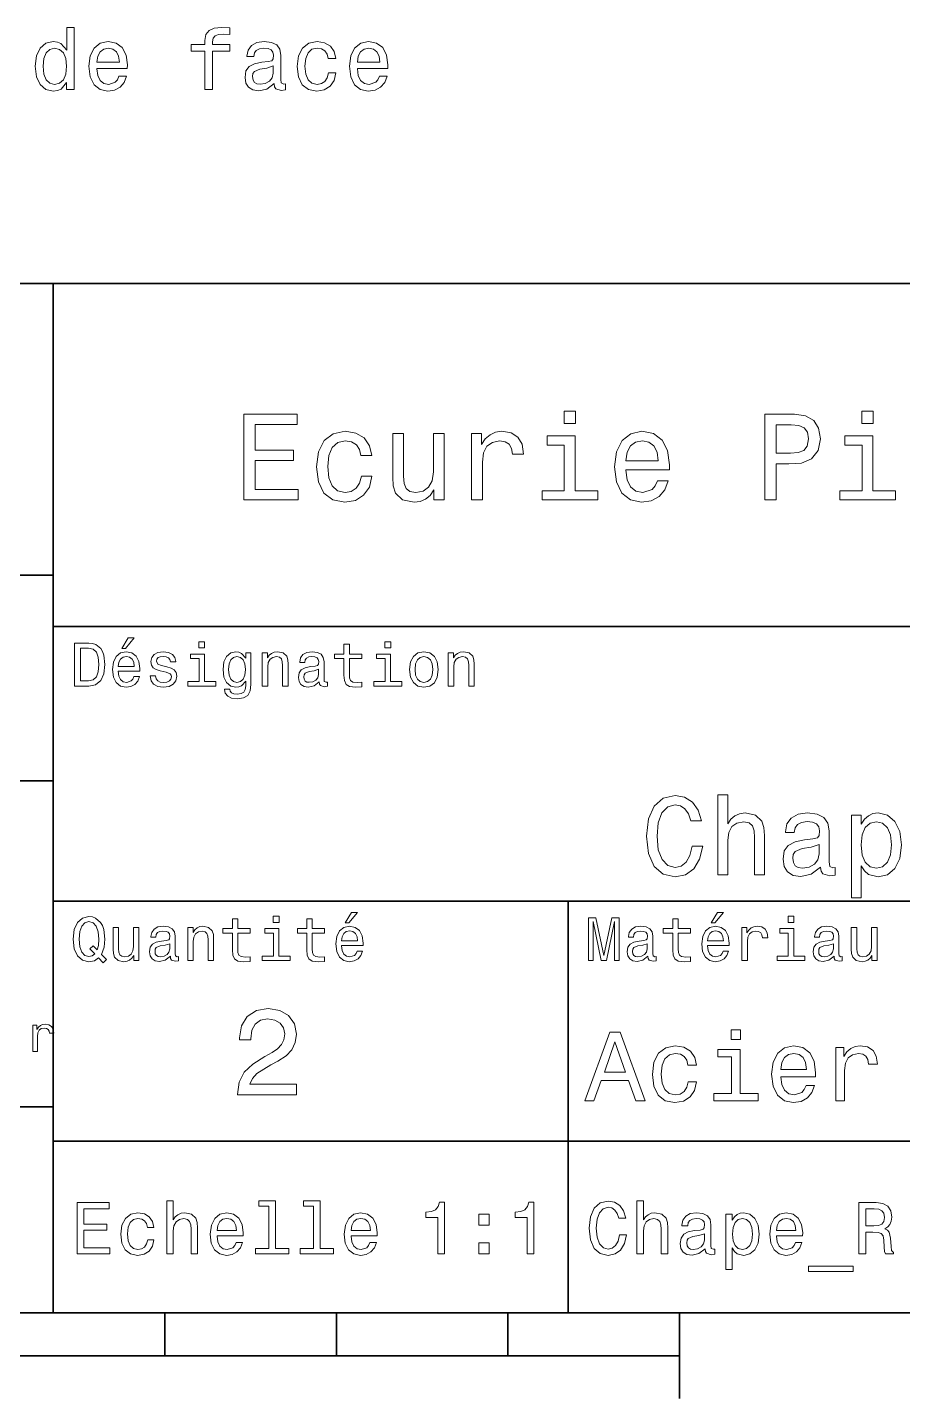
# Model space of a CAD drawing. Extents: x 0 to 297, y 0 to 210.
# Drawn here: x 160.5 to 211.5, y 5 to 84.9 of the extents above; entities that cross this region are included whole.
import ezdxf

# ---------------------------------------------------------------- set-up
doc = ezdxf.new("R2010")
doc.units = 0

msp = doc.modelspace()

# ---------------------------------------------------------------- linework, layer by layer
at = {"color": 7, "lineweight": 35}
for p, q in [((97, 70), (287, 70)), ((162, 10), (162, 70)), ((97, 53), (162, 53)), ((162, 50), (287, 50)), ((97, 41), (162, 41)), ((162, 34), (287, 34)), ((97, 22), (162, 22)), ((162, 20), (287, 20)), ((10, 10), (287, 10)), ((97, 10), (287, 10)), ((98.5, 7.5), (198.5, 7.5))]:
    msp.add_line(p, q, dxfattribs=at)
at = {"color": 7, "lineweight": 35, "ltscale": 0.35}
msp.add_line((192, 20), (192, 34), dxfattribs=at)
at = {"color": 7, "lineweight": 35, "ltscale": 0.25}
msp.add_line((192, 10), (192, 20), dxfattribs=at)
at = {"color": 7, "lineweight": 35, "ltscale": 0.0625}
for p, q in [((168.5, 10), (168.5, 7.5)), ((178.5, 10), (178.5, 7.5)), ((188.5, 10), (188.5, 7.5))]:
    msp.add_line(p, q, dxfattribs=at)
at = {"color": 7, "lineweight": 35, "ltscale": 0.125}
msp.add_line((198.5, 10), (198.5, 5), dxfattribs=at)
at = {"color": 7, "lineweight": 13}
for points in [[(162.781921, 81.722328), (162.781921, 81.303741), (163.225723, 81.303741), (163.225723, 84.924782), (162.786957, 84.924782), (162.786957, 83.598412), (162.449066, 83.981697), (162.242294, 84.072472), (162.005264, 84.107773), (161.576584, 84.006912), (161.243729, 83.724487), (161.026871, 83.270599), (160.951233, 82.66037), (161.026871, 82.05014), (161.243729, 81.591202), (161.576584, 81.303741), (162.005264, 81.207924), (162.242294, 81.243225), (162.454102, 81.334)], [(170.841003, 83.542938), (170.841003, 81.303741), (171.284805, 81.303741), (171.284805, 83.542938), (172.293442, 83.542938), (172.293442, 83.921173), (171.284805, 83.921173), (171.284805, 84.087601), (171.320099, 84.28933), (171.436096, 84.425499), (171.632782, 84.506187), (171.915207, 84.536453), (172.293442, 84.516281), (172.293442, 84.899567), (171.814331, 84.924782), (171.380615, 84.879387), (171.078033, 84.743225), (170.896469, 84.506187), (170.841003, 84.168297), (170.841003, 83.921173), (170.029037, 83.921173), (170.029037, 83.542938)], [(164.542007, 82.529243), (166.317215, 82.529243), (166.322266, 82.736015), (166.241577, 83.315987), (166.019669, 83.74971), (165.666641, 84.011955), (165.197632, 84.107773), (164.738693, 84.006912), (164.385666, 83.724487), (164.158722, 83.265556), (164.078033, 82.66037), (164.153671, 82.040054), (164.380615, 81.586159), (164.728607, 81.303741), (165.182495, 81.207924), (165.575867, 81.273483), (165.898636, 81.444954), (166.135666, 81.717285), (166.271835, 82.080399), (165.833069, 82.080399), (165.742294, 81.87867), (165.611176, 81.727371), (165.237976, 81.606339), (164.9505, 81.661812), (164.733643, 81.838326), (164.592438, 82.125786), (164.542007, 82.514114)], [(174.870529, 81.656769), (174.870529, 81.64164), (174.895752, 81.470169), (174.971405, 81.349129), (175.289124, 81.253311), (175.53624, 81.293655), (175.53624, 81.636597), (175.430328, 81.621468), (175.289124, 81.687027), (175.263901, 81.888756), (175.263901, 83.290771), (175.203384, 83.648842), (175.026871, 83.901001), (174.719238, 84.052299), (174.285522, 84.107773), (173.861893, 84.047256), (173.54921, 83.875786), (173.352524, 83.608498), (173.286957, 83.25547), (173.286957, 83.225212), (173.685379, 83.225212), (173.720673, 83.437027), (173.831635, 83.588326), (174.013184, 83.6791), (174.270386, 83.714401), (174.517517, 83.689186), (174.694016, 83.613541), (174.799927, 83.482414), (174.835236, 83.300858), (174.815063, 83.089043), (174.734375, 82.983139), (174.532639, 82.932701), (174.154388, 82.892357), (173.720673, 82.801582), (173.41304, 82.640198), (173.231491, 82.388039), (173.17601, 82.014839), (173.22644, 81.681984), (173.382782, 81.434868), (173.634949, 81.278526), (173.982925, 81.223053), (174.45195, 81.328957)], [(178.022552, 83.114258), (178.461304, 83.114258), (178.370529, 83.517715), (178.153671, 83.835442), (177.815781, 84.032127), (177.377014, 84.107773), (176.892868, 84.006912), (176.524719, 83.724487), (176.292725, 83.265556), (176.212036, 82.650284), (176.287689, 82.040054), (176.514618, 81.586159), (176.872696, 81.303741), (177.361893, 81.207924), (177.795609, 81.283569), (178.133499, 81.495384), (178.365494, 81.828239), (178.466354, 82.272041), (178.042725, 82.272041), (177.967072, 81.989624), (177.825867, 81.777802), (177.62413, 81.646683), (177.377014, 81.606339), (177.069382, 81.671898), (176.847473, 81.873627), (176.711304, 82.201439), (176.665924, 82.665413), (176.711304, 83.119301), (176.852524, 83.447113), (177.079468, 83.648842), (177.377014, 83.719444), (177.639267, 83.674057), (177.835953, 83.558067), (177.967072, 83.366425)], [(179.722122, 82.529243), (181.49733, 82.529243), (181.50238, 82.736015), (181.421692, 83.315987), (181.199783, 83.74971), (180.846756, 84.011955), (180.377731, 84.107773), (179.918808, 84.006912), (179.565781, 83.724487), (179.338837, 83.265556), (179.258148, 82.66037), (179.333786, 82.040054), (179.56073, 81.586159), (179.908722, 81.303741), (180.36261, 81.207924), (180.755981, 81.273483), (181.078751, 81.444954), (181.315781, 81.717285), (181.45195, 82.080399), (181.013184, 82.080399), (180.922409, 81.87867), (180.79129, 81.727371), (180.418091, 81.606339), (180.130615, 81.661812), (179.913757, 81.838326), (179.772552, 82.125786), (179.722122, 82.514114)], [(162.080902, 83.709358), (162.373413, 83.638756), (162.595322, 83.44207), (162.72644, 83.114258), (162.776871, 82.66037), (162.72644, 82.201439), (162.595322, 81.873627), (162.373413, 81.671898), (162.080902, 81.606339), (161.803528, 81.671898), (161.591721, 81.873627), (161.4505, 82.206482), (161.405121, 82.66037), (161.4505, 83.109215), (161.591721, 83.437027), (161.803528, 83.638756)], [(164.542007, 82.902443), (164.597473, 83.250427), (164.733643, 83.507629), (164.940414, 83.663971), (165.212753, 83.719444), (165.480042, 83.663971), (165.686813, 83.507629), (165.812897, 83.250427), (165.858292, 82.902443)], [(179.722122, 82.902443), (179.777588, 83.250427), (179.913757, 83.507629), (180.120529, 83.663971), (180.392868, 83.719444), (180.660156, 83.663971), (180.866928, 83.507629), (180.993011, 83.250427), (181.038391, 82.902443)], [(174.820099, 82.251869), (174.759583, 81.989624), (174.598206, 81.787888), (174.356125, 81.656769), (174.058578, 81.611382), (173.866928, 81.636597), (173.730759, 81.717285), (173.645035, 81.858498), (173.619812, 82.055183), (173.639984, 82.231697), (173.720673, 82.357773), (174.043442, 82.498985), (174.45195, 82.559502), (174.820099, 82.680542)], [(173.109512, 57.381123), (176.279541, 57.381123), (176.279541, 57.986309), (173.772339, 57.986309), (173.772339, 59.679394), (176.005768, 59.679394), (176.005768, 60.277374), (173.772339, 60.277374), (173.772339, 61.775936), (176.221893, 61.775936), (176.221893, 62.381123), (173.109512, 62.381123)], [(192.439484, 62.554031), (191.769455, 62.554031), (191.769455, 61.833572), (192.439484, 61.833572)], [(203.462524, 57.381123), (204.125351, 57.381123), (204.125351, 59.492073), (204.860229, 59.492073), (205.602295, 59.528095), (206.193085, 59.780258), (206.574921, 60.270172), (206.704605, 60.940201), (206.603745, 61.559795), (206.315552, 62.013687), (205.840057, 62.287464), (205.191635, 62.381123), (203.462524, 62.381123)], [(209.788177, 62.554031), (209.118149, 62.554031), (209.118149, 61.833572), (209.788177, 61.833572)], [(205.01152, 61.76873), (205.443802, 61.725502), (205.760803, 61.588615), (205.94812, 61.336452), (206.01297, 60.940201), (205.940918, 60.522331), (205.746399, 60.270172), (205.414978, 60.140488), (204.96109, 60.104465), (204.125351, 60.104465), (204.125351, 61.76873)], [(179.932281, 59.967579), (180.559082, 59.967579), (180.429398, 60.543945), (180.119598, 60.997837), (179.636887, 61.278816), (179.010086, 61.386887), (178.318436, 61.242794), (177.792511, 60.839336), (177.46109, 60.183716), (177.345825, 59.304752), (177.453888, 58.432995), (177.778091, 57.78458), (178.289627, 57.381123), (178.988464, 57.244236), (179.608063, 57.352303), (180.090775, 57.6549), (180.42218, 58.130402), (180.566284, 58.764408), (179.96109, 58.764408), (179.853027, 58.36095), (179.651291, 58.058357), (179.363113, 57.871037), (179.010086, 57.8134), (178.570602, 57.907059), (178.253601, 58.195244), (178.059082, 58.663544), (177.994232, 59.326366), (178.059082, 59.974781), (178.260803, 60.443081), (178.585007, 60.731266), (179.010086, 60.83213), (179.38472, 60.767288), (179.66571, 60.601585), (179.853027, 60.327808)], [(184.788177, 61.25), (184.154175, 61.25), (184.154175, 59.016571), (184.082123, 58.497837), (183.873199, 58.123196), (183.548996, 57.892651), (183.123917, 57.820602), (182.785294, 57.878242), (182.569168, 58.051151), (182.446686, 58.346542), (182.417862, 58.764408), (182.417862, 61.25), (181.783859, 61.25), (181.783859, 58.706772), (181.805481, 58.195244), (181.942368, 57.770172), (182.360229, 57.381123), (183.030258, 57.244236), (183.390488, 57.294666), (183.700287, 57.424351), (183.966858, 57.647694), (184.182999, 57.971901), (184.182999, 57.381123), (184.788177, 57.381123)], [(186.380402, 57.381123), (187.014404, 57.381123), (187.014404, 59.592937), (187.079254, 60.12608), (187.273773, 60.507923), (187.590775, 60.738472), (188.015854, 60.817722), (188.332855, 60.767288), (188.570602, 60.623199), (188.714691, 60.378242), (188.765121, 60.046829), (189.406342, 60.046829), (189.319885, 60.630402), (189.082123, 61.048271), (188.685883, 61.30043), (188.145538, 61.386887), (187.778091, 61.32925), (187.46109, 61.185158), (187.180115, 60.940201), (186.956772, 60.608788), (186.956772, 61.25), (186.380402, 61.25)], [(192.417862, 57.914265), (192.417862, 61.120316), (190.789627, 61.120316), (190.789627, 60.579971), (191.783859, 60.579971), (191.783859, 57.914265), (190.48703, 57.914265), (190.48703, 57.381123), (193.729111, 57.381123), (193.729111, 57.914265)], [(195.37175, 59.131844), (197.907776, 59.131844), (197.914978, 59.427231), (197.799713, 60.255764), (197.482712, 60.875359), (196.978378, 61.25), (196.30835, 61.386887), (195.65274, 61.242794), (195.148407, 60.839336), (194.824203, 60.183716), (194.708923, 59.319164), (194.817001, 58.432995), (195.141205, 57.78458), (195.638321, 57.381123), (196.286743, 57.244236), (196.848694, 57.337894), (197.309799, 57.582851), (197.648407, 57.971901), (197.842941, 58.490631), (197.216141, 58.490631), (197.086456, 58.20245), (196.899139, 57.986309), (196.365997, 57.8134), (195.955322, 57.892651), (195.645538, 58.14481), (195.443802, 58.555473), (195.37175, 59.110229)], [(195.37175, 59.664986), (195.451004, 60.162102), (195.645538, 60.529537), (195.940918, 60.75288), (196.329971, 60.83213), (196.711807, 60.75288), (197.007202, 60.529537), (197.187317, 60.162102), (197.252167, 59.664986)], [(209.766571, 57.914265), (209.766571, 61.120316), (208.138321, 61.120316), (208.138321, 60.579971), (209.132568, 60.579971), (209.132568, 57.914265), (207.835724, 57.914265), (207.835724, 57.381123), (211.077805, 57.381123), (211.077805, 57.914265)], [(164.080688, 49.030979), (163.248566, 49.030979), (163.248566, 46.530979), (164.080688, 46.530979), (164.473343, 46.610229), (164.765137, 46.851585), (164.945251, 47.244236), (165.010086, 47.780979), (164.952454, 48.328529), (164.880402, 48.544666), (164.779541, 48.717579), (164.487747, 48.951729), (164.296829, 49.009365)], [(166.004318, 48.728386), (166.216858, 48.728386), (166.717575, 49.340778), (166.364548, 49.340778)], [(170.824203, 49.117435), (170.489197, 49.117435), (170.489197, 48.757202), (170.824203, 48.757202)], [(178.943802, 48.130402), (178.943802, 47.161381), (178.965424, 46.84798), (179.066284, 46.631844), (179.268005, 46.505764), (179.610229, 46.462536), (179.984863, 46.480545), (179.984863, 46.754322), (179.71109, 46.732708), (179.46254, 46.761528), (179.329254, 46.851585), (179.271606, 47.00288), (179.260803, 47.215416), (179.260803, 48.130402), (179.984863, 48.130402), (179.984863, 48.400574), (179.260803, 48.400574), (179.260803, 48.966137), (178.943802, 48.966137), (178.943802, 48.400574), (178.396255, 48.400574), (178.396255, 48.130402)], [(181.667145, 49.117435), (181.332138, 49.117435), (181.332138, 48.757202), (181.667145, 48.757202)], [(164.055481, 48.731987), (164.329254, 48.677952), (164.516571, 48.512245), (164.628235, 48.216858), (164.664261, 47.780979), (164.624634, 47.359509), (164.51297, 47.064121), (164.322052, 46.887608), (164.055481, 46.829971), (163.583572, 46.829971), (163.583572, 48.731987)], [(165.784576, 47.406338), (167.052597, 47.406338), (167.056198, 47.554035), (166.998566, 47.9683), (166.840057, 48.278099), (166.587891, 48.465416), (166.252884, 48.533859), (165.925079, 48.461815), (165.672913, 48.260086), (165.510803, 47.932278), (165.453171, 47.5), (165.507202, 47.056915), (165.669312, 46.732708), (165.917862, 46.530979), (166.242081, 46.462536), (166.523056, 46.509365), (166.753601, 46.631844), (166.922913, 46.826366), (167.020172, 47.085735), (166.706772, 47.085735), (166.641937, 46.941643), (166.548264, 46.833572), (166.281708, 46.747116), (166.07637, 46.786743), (165.921463, 46.912823), (165.820602, 47.118156), (165.784576, 47.395531)], [(165.784576, 47.672909), (165.824203, 47.921471), (165.921463, 48.105186), (166.069168, 48.216858), (166.263687, 48.256485), (166.454605, 48.216858), (166.60231, 48.105186), (166.692368, 47.921471), (166.724777, 47.672909)], [(168.623199, 47.658501), (168.317001, 47.730545), (168.090057, 47.8134), (168.014404, 47.982708), (168.036026, 48.101585), (168.111664, 48.188038), (168.234146, 48.242073), (168.41066, 48.263687), (168.579971, 48.242073), (168.713257, 48.177231), (168.799713, 48.079971), (168.835739, 47.950287), (169.145538, 47.950287), (169.145538, 47.957493), (169.091492, 48.191643), (168.943802, 48.375359), (168.713257, 48.490635), (168.41066, 48.533859), (168.104462, 48.490635), (167.881119, 48.371758), (167.740631, 48.195244), (167.697403, 47.971901), (167.729828, 47.755764), (167.830688, 47.604465), (167.996399, 47.496399), (168.237747, 47.42075), (168.590775, 47.334293), (168.806915, 47.244236), (168.864548, 47.172188), (168.886169, 47.064121), (168.853745, 46.930836), (168.767288, 46.829971), (168.626801, 46.765129), (168.439484, 46.743515), (168.241348, 46.765129), (168.09726, 46.840778), (168, 46.963257), (167.960373, 47.132565), (167.654175, 47.132565), (167.704605, 46.844379), (167.85231, 46.635445), (168.086456, 46.509365), (168.41066, 46.462536), (168.749283, 46.509365), (168.997833, 46.635445), (169.149139, 46.837173), (169.203171, 47.100143), (169.163544, 47.327087), (169.05188, 47.481987), (168.868149, 47.582851)], [(170.8134, 46.79755), (170.8134, 48.400574), (169.999283, 48.400574), (169.999283, 48.130402), (170.496399, 48.130402), (170.496399, 46.79755), (169.847977, 46.79755), (169.847977, 46.530979), (171.469025, 46.530979), (171.469025, 46.79755)], [(173.518738, 46.617435), (173.518738, 48.465416), (173.216141, 48.465416), (173.216141, 48.152016), (172.967575, 48.4366), (172.816284, 48.508644), (172.646973, 48.533859), (172.340775, 48.461815), (172.103027, 48.260086), (171.94812, 47.935879), (171.894089, 47.5), (171.94812, 47.060516), (172.103027, 46.736309), (172.340775, 46.530979), (172.646973, 46.462536), (172.819885, 46.487751), (172.963974, 46.552593), (173.216141, 46.826366), (173.216141, 46.552593), (173.187317, 46.336456), (173.108063, 46.181557), (172.956772, 46.091499), (172.729828, 46.059078), (172.531708, 46.080692), (172.391205, 46.134727), (172.30835, 46.228386), (172.283142, 46.354465), (171.976944, 46.354465), (171.976944, 46.340057), (172.023773, 46.109509), (172.167862, 45.9366), (172.398407, 45.824928), (172.711823, 45.785301), (173.086456, 45.839336), (173.335022, 45.990635), (173.47551, 46.253601)], [(172.221909, 47.5), (172.254318, 47.820606), (172.351593, 48.058357), (172.502884, 48.198845), (172.704605, 48.249279), (172.917145, 48.198845), (173.075653, 48.058357), (173.172913, 47.820606), (173.208939, 47.5), (173.172913, 47.172188), (173.075653, 46.938038), (172.917145, 46.793949), (172.704605, 46.747116), (172.502884, 46.793949), (172.351593, 46.938038), (172.254318, 47.175793)], [(174.181549, 46.530979), (174.498566, 46.530979), (174.498566, 47.647694), (174.530975, 47.903458), (174.635452, 48.090778), (174.797546, 48.206051), (175.013687, 48.249279), (175.1866, 48.213257), (175.294662, 48.115993), (175.348709, 47.953888), (175.366714, 47.737751), (175.366714, 46.530979), (175.683716, 46.530979), (175.683716, 47.802593), (175.669312, 48.058357), (175.604462, 48.270893), (175.391937, 48.465416), (175.060516, 48.533859), (174.876801, 48.508644), (174.721909, 48.440201), (174.588623, 48.324928), (174.484146, 48.170029), (174.484146, 48.465416), (174.181549, 48.465416)], [(177.499283, 46.783142), (177.499283, 46.772335), (177.517288, 46.649857), (177.57132, 46.5634), (177.798264, 46.494957), (177.974777, 46.523773), (177.974777, 46.76873), (177.899139, 46.757923), (177.798264, 46.804756), (177.780258, 46.948845), (177.780258, 47.950287), (177.73703, 48.206051), (177.610947, 48.386166), (177.391205, 48.494236), (177.081406, 48.533859), (176.778824, 48.490635), (176.555481, 48.368156), (176.414978, 48.177231), (176.368149, 47.925072), (176.368149, 47.903458), (176.65274, 47.903458), (176.677948, 48.054756), (176.757202, 48.162823), (176.886887, 48.227665), (177.070602, 48.25288), (177.247116, 48.234871), (177.373199, 48.180836), (177.448853, 48.087173), (177.47406, 47.957493), (177.459656, 47.806194), (177.402023, 47.730545), (177.257919, 47.694523), (176.987747, 47.665707), (176.677948, 47.600864), (176.458206, 47.485592), (176.328537, 47.305473), (176.28891, 47.038906), (176.324921, 46.801151), (176.4366, 46.624638), (176.616714, 46.512966), (176.86528, 46.473343), (177.200287, 46.548992)], [(181.656342, 46.79755), (181.656342, 48.400574), (180.842224, 48.400574), (180.842224, 48.130402), (181.33934, 48.130402), (181.33934, 46.79755), (180.690918, 46.79755), (180.690918, 46.530979), (182.311966, 46.530979), (182.311966, 46.79755)], [(182.762253, 47.496399), (182.819885, 47.056915), (182.985596, 46.732708), (183.248566, 46.530979), (183.601593, 46.462536), (183.951004, 46.530979), (184.213974, 46.729107), (184.379684, 47.053314), (184.440918, 47.496399), (184.379684, 47.935879), (184.213974, 48.263687), (183.951004, 48.461815), (183.601593, 48.533859), (183.248566, 48.461815), (182.985596, 48.260086), (182.819885, 47.935879)], [(183.086456, 47.5), (183.118881, 47.824207), (183.219742, 48.058357), (183.381851, 48.20245), (183.601593, 48.25288), (183.817719, 48.20245), (183.979828, 48.061958), (184.080688, 47.824207), (184.116714, 47.5), (184.080688, 47.172188), (183.979828, 46.934437), (183.817719, 46.790344), (183.601593, 46.743515), (183.381851, 46.790344), (183.219742, 46.934437), (183.118881, 47.172188)], [(185.024506, 46.530979), (185.341492, 46.530979), (185.341492, 47.647694), (185.373917, 47.903458), (185.478394, 48.090778), (185.640488, 48.206051), (185.856628, 48.249279), (186.029541, 48.213257), (186.137604, 48.115993), (186.19165, 47.953888), (186.209656, 47.737751), (186.209656, 46.530979), (186.526657, 46.530979), (186.526657, 47.802593), (186.512253, 48.058357), (186.447403, 48.270893), (186.234879, 48.465416), (185.903458, 48.533859), (185.719742, 48.508644), (185.56485, 48.440201), (185.431564, 48.324928), (185.327087, 48.170029), (185.327087, 48.465416), (185.024506, 48.465416)], [(177.463257, 47.208214), (177.420029, 47.020893), (177.304749, 46.876801), (177.131851, 46.783142), (176.919312, 46.750721), (176.782425, 46.76873), (176.68515, 46.826366), (176.623917, 46.927231), (176.605911, 47.067722), (176.620316, 47.193802), (176.677948, 47.283859), (176.908508, 47.384727), (177.200287, 47.427952), (177.463257, 47.514408)], [(199.226227, 37.203171), (199.096542, 36.658501), (198.882568, 36.269451), (198.58429, 36.029537), (198.234146, 35.951729), (197.812683, 36.068443), (197.481979, 36.418587), (197.26152, 36.989193), (197.190201, 37.780258), (197.26152, 38.564842), (197.475494, 39.14193), (197.806198, 39.492073), (198.234146, 39.615273), (198.54538, 39.55043), (198.811234, 39.368874), (199.018723, 39.077087), (199.161377, 38.675072), (199.777374, 38.675072), (199.582855, 39.291065), (199.245667, 39.757923), (198.785294, 40.049709), (198.234146, 40.153458), (197.546829, 39.991352), (197.021606, 39.537464), (196.684433, 38.791786), (196.567719, 37.780258), (196.684433, 36.76873), (197.021606, 36.023052), (197.546829, 35.562679), (198.234146, 35.407059), (198.837173, 35.530258), (199.323486, 35.873917), (199.667145, 36.438038), (199.848694, 37.203171)], [(200.73703, 35.530258), (201.307632, 35.530258), (201.307632, 37.540344), (201.365997, 38.000721), (201.554031, 38.337894), (201.845825, 38.545387), (202.234863, 38.623199), (202.546112, 38.558357), (202.740631, 38.383286), (202.837891, 38.091499), (202.870316, 37.70245), (202.870316, 35.530258), (203.440918, 35.530258), (203.440918, 37.819164), (203.414978, 38.279537), (203.298264, 38.662102), (202.91571, 39.012245), (202.319168, 39.135445), (201.994949, 39.090057), (201.716141, 38.966858), (201.482712, 38.772331), (201.307632, 38.506485), (201.307632, 40.185879), (200.73703, 40.185879)], [(206.708923, 35.98415), (206.708923, 35.964695), (206.741348, 35.744236), (206.838608, 35.588615), (207.247116, 35.465416), (207.564835, 35.517288), (207.564835, 35.958214), (207.428665, 35.938759), (207.247116, 36.023052), (207.214691, 36.282421), (207.214691, 38.085014), (207.136887, 38.545387), (206.909943, 38.869595), (206.514404, 39.064121), (205.956772, 39.135445), (205.412094, 39.057636), (205.010086, 38.837173), (204.757202, 38.493515), (204.672913, 38.039623), (204.672913, 38.000721), (205.18515, 38.000721), (205.230545, 38.273052), (205.373199, 38.467579), (205.606628, 38.584293), (205.937317, 38.629681), (206.255035, 38.59726), (206.481979, 38.5), (206.618149, 38.331409), (206.663544, 38.09798), (206.637604, 37.825645), (206.533859, 37.68948), (206.27449, 37.624638), (205.788177, 37.572765), (205.230545, 37.456051), (204.835007, 37.248558), (204.601578, 36.924351), (204.530258, 36.444523), (204.595093, 36.016571), (204.796112, 35.698845), (205.120316, 35.497837), (205.567719, 35.426514), (206.170746, 35.562679)], [(209.082123, 38.474064), (209.082123, 39.012245), (208.51152, 39.012245), (208.51152, 34.181557), (209.082123, 34.181557), (209.082123, 36.061958), (209.283142, 35.757202), (209.510086, 35.556194), (210.080688, 35.407059), (210.625351, 35.530258), (211.053314, 35.899857), (211.332123, 36.483429), (211.435883, 37.274494), (211.332123, 38.059078), (211.053314, 38.642651), (210.625351, 39.005764), (210.080688, 39.135445), (209.769455, 39.096542), (209.503601, 38.973343), (209.276657, 38.76585)], [(209.983429, 35.919308), (209.600861, 36.003601), (209.322037, 36.262966), (209.146973, 36.684437), (209.088608, 37.274494), (209.146973, 37.858067), (209.322037, 38.279537), (209.600861, 38.532421), (209.983429, 38.623199), (210.333572, 38.532421), (210.612396, 38.273052), (210.78746, 37.851585), (210.852295, 37.274494), (210.78746, 36.690922), (210.612396, 36.262966), (210.333572, 36.003601)], [(206.644089, 36.749279), (206.566284, 36.412102), (206.35878, 36.152737), (206.047546, 35.98415), (205.664978, 35.925793), (205.418579, 35.958214), (205.243515, 36.061958), (205.133286, 36.243515), (205.100861, 36.496395), (205.126801, 36.723343), (205.230545, 36.885445), (205.645523, 37.067001), (206.170746, 37.14481), (206.644089, 37.30043)], [(164.642654, 30.685879), (164.916428, 30.401297), (165.107346, 30.592218), (164.811966, 30.894812), (164.963257, 31.305475), (165.010086, 31.780979), (164.941635, 32.339336), (164.862396, 32.56628), (164.757919, 32.753601), (164.46254, 33.009365), (164.282425, 33.074207), (164.08429, 33.099422), (163.702454, 33.009365), (163.41066, 32.757202), (163.223343, 32.342937), (163.158508, 31.780979), (163.223343, 31.219019), (163.407059, 30.804754), (163.698853, 30.54899), (164.08429, 30.462536), (164.39769, 30.520172)], [(164.41571, 30.916426), (164.260803, 30.801151), (164.08429, 30.765129), (163.850143, 30.829971), (163.666428, 31.024494), (163.543945, 31.341497), (163.504318, 31.780979), (163.543945, 32.216858), (163.662827, 32.537464), (163.846542, 32.731987), (164.08429, 32.80043), (164.318451, 32.731987), (164.502167, 32.533859), (164.621033, 32.213257), (164.664261, 31.780979), (164.631851, 31.40634), (164.5634, 31.150576), (164.329254, 31.395533), (164.13472, 31.211815)], [(172.438034, 32.130402), (172.438034, 31.161383), (172.459656, 30.847982), (172.560516, 30.631844), (172.762253, 30.505762), (173.104462, 30.462536), (173.479111, 30.480547), (173.479111, 30.754322), (173.205338, 30.732708), (172.956772, 30.761526), (172.823486, 30.851583), (172.765854, 31.002882), (172.755035, 31.215418), (172.755035, 32.130402), (173.479111, 32.130402), (173.479111, 32.400574), (172.755035, 32.400574), (172.755035, 32.966137), (172.438034, 32.966137), (172.438034, 32.400574), (171.890488, 32.400574), (171.890488, 32.130402)], [(175.161377, 33.117435), (174.82637, 33.117435), (174.82637, 32.757202), (175.161377, 32.757202)], [(176.775223, 32.130402), (176.775223, 31.161383), (176.796829, 30.847982), (176.89769, 30.631844), (177.099426, 30.505762), (177.44165, 30.462536), (177.816284, 30.480547), (177.816284, 30.754322), (177.542511, 30.732708), (177.293945, 30.761526), (177.16066, 30.851583), (177.103027, 31.002882), (177.092224, 31.215418), (177.092224, 32.130402), (177.816284, 32.130402), (177.816284, 32.400574), (177.092224, 32.400574), (177.092224, 32.966137), (176.775223, 32.966137), (176.775223, 32.400574), (176.227661, 32.400574), (176.227661, 32.130402)], [(179.015854, 32.728386), (179.228394, 32.728386), (179.729111, 33.340778), (179.376083, 33.340778)], [(193.183716, 30.530979), (193.46109, 30.530979), (193.46109, 32.80043), (193.929398, 30.530979), (194.239197, 30.530979), (194.703888, 32.80043), (194.703888, 30.530979), (194.984863, 30.530979), (194.984863, 33.030979), (194.545395, 33.030979), (194.08429, 30.826368), (193.626801, 33.030979), (193.183716, 33.030979)], [(198.100861, 32.130402), (198.100861, 31.161383), (198.122482, 30.847982), (198.223343, 30.631844), (198.425079, 30.505762), (198.767288, 30.462536), (199.141937, 30.480547), (199.141937, 30.754322), (198.868149, 30.732708), (198.619598, 30.761526), (198.486313, 30.851583), (198.42868, 31.002882), (198.417862, 31.215418), (198.417862, 32.130402), (199.141937, 32.130402), (199.141937, 32.400574), (198.417862, 32.400574), (198.417862, 32.966137), (198.100861, 32.966137), (198.100861, 32.400574), (197.553314, 32.400574), (197.553314, 32.130402)], [(200.341492, 32.728386), (200.554031, 32.728386), (201.054749, 33.340778), (200.701736, 33.340778)], [(205.161377, 33.117435), (204.82637, 33.117435), (204.82637, 32.757202), (205.161377, 32.757202)], [(166.998566, 32.465416), (166.681549, 32.465416), (166.681549, 31.348703), (166.645538, 31.089336), (166.541061, 30.902016), (166.378967, 30.786743), (166.166428, 30.750719), (165.997116, 30.779539), (165.889053, 30.865993), (165.827805, 31.013687), (165.8134, 31.222622), (165.8134, 32.465416), (165.496399, 32.465416), (165.496399, 31.193804), (165.507202, 30.93804), (165.575653, 30.725504), (165.784576, 30.530979), (166.119598, 30.462536), (166.299713, 30.487751), (166.454605, 30.552593), (166.587891, 30.664265), (166.695969, 30.826368), (166.695969, 30.530979), (166.998566, 30.530979)], [(168.824921, 30.78314), (168.824921, 30.772333), (168.842941, 30.649855), (168.896973, 30.5634), (169.123917, 30.494957), (169.30043, 30.523775), (169.30043, 30.768732), (169.224777, 30.757925), (169.123917, 30.804754), (169.105911, 30.948847), (169.105911, 31.950287), (169.062683, 32.206051), (168.9366, 32.386166), (168.716858, 32.494236), (168.407059, 32.533859), (168.104462, 32.490635), (167.881119, 32.368156), (167.740631, 32.177231), (167.693802, 31.925072), (167.693802, 31.903458), (167.978394, 31.903458), (168.003601, 32.054756), (168.082855, 32.162823), (168.21254, 32.227665), (168.396255, 32.25288), (168.572769, 32.234871), (168.698853, 32.180836), (168.77449, 32.087173), (168.799713, 31.957493), (168.785309, 31.806194), (168.727661, 31.730547), (168.583572, 31.694523), (168.3134, 31.665705), (168.003601, 31.600864), (167.783859, 31.48559), (167.654175, 31.305475), (167.614548, 31.038904), (167.650574, 30.801151), (167.762253, 30.62464), (167.942368, 30.512968), (168.190918, 30.473343), (168.52594, 30.54899)], [(169.844376, 30.530979), (170.161377, 30.530979), (170.161377, 31.647694), (170.193802, 31.903458), (170.298279, 32.090778), (170.460373, 32.206051), (170.676514, 32.249279), (170.849426, 32.213257), (170.957489, 32.115993), (171.011536, 31.95389), (171.029541, 31.737751), (171.029541, 30.530979), (171.346542, 30.530979), (171.346542, 31.802593), (171.332138, 32.058357), (171.267288, 32.270893), (171.054749, 32.465416), (170.723343, 32.533859), (170.539627, 32.508644), (170.38472, 32.440201), (170.251434, 32.324928), (170.146973, 32.170029), (170.146973, 32.465416), (169.844376, 32.465416)], [(175.150574, 30.79755), (175.150574, 32.400574), (174.336456, 32.400574), (174.336456, 32.130402), (174.833572, 32.130402), (174.833572, 30.79755), (174.185165, 30.79755), (174.185165, 30.530979), (175.806198, 30.530979), (175.806198, 30.79755)], [(178.796112, 31.40634), (180.064117, 31.40634), (180.067719, 31.554033), (180.010086, 31.9683), (179.851593, 32.278099), (179.599426, 32.465416), (179.264404, 32.533859), (178.9366, 32.461815), (178.684433, 32.260086), (178.522339, 31.932276), (178.464691, 31.5), (178.518738, 31.056915), (178.680832, 30.732708), (178.929398, 30.530979), (179.253601, 30.462536), (179.534576, 30.509365), (179.765137, 30.631844), (179.934433, 30.826368), (180.031708, 31.085733), (179.718292, 31.085733), (179.653458, 30.941643), (179.559799, 30.833572), (179.293228, 30.747118), (179.087891, 30.786743), (178.932999, 30.912823), (178.832138, 31.118155), (178.796112, 31.395533)], [(178.796112, 31.672911), (178.835739, 31.921469), (178.932999, 32.105186), (179.080688, 32.216858), (179.275208, 32.256485), (179.466141, 32.216858), (179.613831, 32.105186), (179.703888, 31.921469), (179.736313, 31.672911)], [(196.656342, 30.78314), (196.656342, 30.772333), (196.674347, 30.649855), (196.728394, 30.5634), (196.955338, 30.494957), (197.131851, 30.523775), (197.131851, 30.768732), (197.056198, 30.757925), (196.955338, 30.804754), (196.937317, 30.948847), (196.937317, 31.950287), (196.894089, 32.206051), (196.768005, 32.386166), (196.548264, 32.494236), (196.23848, 32.533859), (195.935883, 32.490635), (195.71254, 32.368156), (195.572052, 32.177231), (195.525223, 31.925072), (195.525223, 31.903458), (195.809799, 31.903458), (195.835022, 32.054756), (195.914261, 32.162823), (196.043945, 32.227665), (196.227661, 32.25288), (196.404175, 32.234871), (196.530258, 32.180836), (196.605911, 32.087173), (196.631119, 31.957493), (196.616714, 31.806194), (196.559082, 31.730547), (196.414978, 31.694523), (196.144806, 31.665705), (195.835022, 31.600864), (195.61528, 31.48559), (195.485596, 31.305475), (195.445969, 31.038904), (195.481995, 30.801151), (195.593658, 30.62464), (195.773773, 30.512968), (196.022339, 30.473343), (196.357346, 30.54899)], [(200.121765, 31.40634), (201.389771, 31.40634), (201.393372, 31.554033), (201.335739, 31.9683), (201.177231, 32.278099), (200.925079, 32.465416), (200.590057, 32.533859), (200.262253, 32.461815), (200.010086, 32.260086), (199.847977, 31.932276), (199.790344, 31.5), (199.844376, 31.056915), (200.006485, 30.732708), (200.255051, 30.530979), (200.579254, 30.462536), (200.860229, 30.509365), (201.090775, 30.631844), (201.260086, 30.826368), (201.357346, 31.085733), (201.043945, 31.085733), (200.979111, 30.941643), (200.885452, 30.833572), (200.618881, 30.747118), (200.413544, 30.786743), (200.258652, 30.912823), (200.157776, 31.118155), (200.121765, 31.395533)], [(200.121765, 31.672911), (200.161377, 31.921469), (200.258652, 32.105186), (200.406342, 32.216858), (200.600861, 32.256485), (200.791794, 32.216858), (200.939484, 32.105186), (201.029541, 31.921469), (201.061966, 31.672911)], [(202.131851, 30.530979), (202.448853, 30.530979), (202.448853, 31.636887), (202.481262, 31.903458), (202.578537, 32.094379), (202.73703, 32.209652), (202.94957, 32.249279), (203.108063, 32.224064), (203.226944, 32.152016), (203.298996, 32.029537), (203.324203, 31.863832), (203.644806, 31.863832), (203.601593, 32.155621), (203.482712, 32.364552), (203.284576, 32.490635), (203.014404, 32.533859), (202.830688, 32.505043), (202.672195, 32.432995), (202.531708, 32.310516), (202.420029, 32.144814), (202.420029, 32.465416), (202.131851, 32.465416)], [(205.150574, 30.79755), (205.150574, 32.400574), (204.336456, 32.400574), (204.336456, 32.130402), (204.833572, 32.130402), (204.833572, 30.79755), (204.185165, 30.79755), (204.185165, 30.530979), (205.806198, 30.530979), (205.806198, 30.79755)], [(207.499283, 30.78314), (207.499283, 30.772333), (207.517288, 30.649855), (207.57132, 30.5634), (207.798264, 30.494957), (207.974777, 30.523775), (207.974777, 30.768732), (207.899139, 30.757925), (207.798264, 30.804754), (207.780258, 30.948847), (207.780258, 31.950287), (207.73703, 32.206051), (207.610947, 32.386166), (207.391205, 32.494236), (207.081406, 32.533859), (206.778824, 32.490635), (206.555481, 32.368156), (206.414978, 32.177231), (206.368149, 31.925072), (206.368149, 31.903458), (206.65274, 31.903458), (206.677948, 32.054756), (206.757202, 32.162823), (206.886887, 32.227665), (207.070602, 32.25288), (207.247116, 32.234871), (207.373199, 32.180836), (207.448853, 32.087173), (207.47406, 31.957493), (207.459656, 31.806194), (207.402023, 31.730547), (207.257919, 31.694523), (206.987747, 31.665705), (206.677948, 31.600864), (206.458206, 31.48559), (206.328537, 31.305475), (206.28891, 31.038904), (206.324921, 30.801151), (206.4366, 30.62464), (206.616714, 30.512968), (206.86528, 30.473343), (207.200287, 30.54899)], [(210.010086, 32.465416), (209.693085, 32.465416), (209.693085, 31.348703), (209.657059, 31.089336), (209.552597, 30.902016), (209.390488, 30.786743), (209.177948, 30.750719), (209.008636, 30.779539), (208.900574, 30.865993), (208.83934, 31.013687), (208.824921, 31.222622), (208.824921, 32.465416), (208.507919, 32.465416), (208.507919, 31.193804), (208.518738, 30.93804), (208.587173, 30.725504), (208.796112, 30.530979), (209.131119, 30.462536), (209.311234, 30.487751), (209.466141, 30.552593), (209.599426, 30.664265), (209.707489, 30.826368), (209.707489, 30.530979), (210.010086, 30.530979)], [(168.78891, 31.208212), (168.745682, 31.020893), (168.630402, 30.876801), (168.457489, 30.78314), (168.244965, 30.750719), (168.108063, 30.768732), (168.010803, 30.826368), (167.94957, 30.927233), (167.931549, 31.067722), (167.945969, 31.193804), (168.003601, 31.283861), (168.234146, 31.384726), (168.52594, 31.427954), (168.78891, 31.514408)], [(196.620316, 31.208212), (196.577087, 31.020893), (196.461823, 30.876801), (196.28891, 30.78314), (196.07637, 30.750719), (195.939484, 30.768732), (195.842224, 30.826368), (195.780975, 30.927233), (195.76297, 31.067722), (195.777374, 31.193804), (195.835022, 31.283861), (196.065567, 31.384726), (196.357346, 31.427954), (196.620316, 31.514408)], [(207.463257, 31.208212), (207.420029, 31.020893), (207.304749, 30.876801), (207.131851, 30.78314), (206.919312, 30.750719), (206.782425, 30.768732), (206.68515, 30.826368), (206.623917, 30.927233), (206.605911, 31.067722), (206.620316, 31.193804), (206.677948, 31.283861), (206.908508, 31.384726), (207.200287, 31.427954), (207.463257, 31.514408)], [(172.742065, 22.700289), (176.178665, 22.700289), (176.178665, 23.319885), (173.462524, 23.319885), (173.613831, 23.658503), (173.873199, 23.939482), (174.672897, 24.45101), (175.097977, 24.667147), (175.573486, 24.976946), (175.912094, 25.337177), (176.106628, 25.762249), (176.178665, 26.244957), (176.056183, 26.850143), (175.717575, 27.325649), (175.198837, 27.628242), (174.528809, 27.736313), (173.837173, 27.613834), (173.311234, 27.275217), (172.97261, 26.734871), (172.857346, 26.021614), (172.857346, 25.92075), (173.512955, 25.92075), (173.512955, 25.978386), (173.577805, 26.4683), (173.772324, 26.828531), (174.082123, 27.059078), (174.492783, 27.138329), (174.91066, 27.066282), (175.220459, 26.886168), (175.42218, 26.605188), (175.494232, 26.252163), (175.443802, 25.92075), (175.306915, 25.639771), (175.076355, 25.394814), (174.759354, 25.178675), (174.33429, 24.948128), (173.628235, 24.501442), (173.131119, 24.025938), (172.835724, 23.449568), (172.742065, 22.721903)], [(160.821335, 25.224785), (161.074951, 25.224785), (161.074951, 26.10951), (161.100876, 26.322767), (161.17868, 26.475506), (161.305481, 26.567724), (161.475525, 26.599424), (161.602325, 26.579252), (161.697418, 26.521614), (161.755066, 26.423632), (161.775238, 26.291067), (162.031708, 26.291067), (161.997131, 26.524496), (161.902039, 26.691643), (161.74353, 26.792507), (161.52739, 26.827091), (161.380417, 26.804035), (161.253616, 26.746399), (161.14122, 26.648417), (161.05188, 26.515852), (161.05188, 26.772335), (160.821335, 26.772335)], [(202.048996, 26.49856), (201.51297, 26.49856), (201.51297, 25.922192), (202.048996, 25.922192)], [(192.982712, 22.360231), (193.51297, 22.360231), (193.933716, 23.536024), (195.530258, 23.536024), (195.951004, 22.360231), (196.492798, 22.360231), (195.028824, 26.365995), (194.440918, 26.365995)], [(194.118149, 24.025938), (194.734863, 25.789627), (195.351578, 24.025938)], [(198.982712, 24.429396), (199.484146, 24.429396), (199.380402, 24.890491), (199.132568, 25.253603), (198.746399, 25.478386), (198.244949, 25.564842), (197.69165, 25.449568), (197.270889, 25.126802), (197.005768, 24.602306), (196.913544, 23.899136), (197, 23.201731), (197.259369, 22.682999), (197.668594, 22.360231), (198.227661, 22.250721), (198.723343, 22.337177), (199.109512, 22.579252), (199.374634, 22.959656), (199.489914, 23.46686), (199.005768, 23.46686), (198.919312, 23.144093), (198.757919, 22.902018), (198.527374, 22.752163), (198.244949, 22.706053), (197.893372, 22.780981), (197.639771, 23.011528), (197.484146, 23.386168), (197.432281, 23.916428), (197.484146, 24.43516), (197.645538, 24.809799), (197.904892, 25.040346), (198.244949, 25.121038), (198.544662, 25.069164), (198.769455, 24.9366), (198.919312, 24.717581)], [(202.031708, 22.786745), (202.031708, 25.351585), (200.729111, 25.351585), (200.729111, 24.91931), (201.52449, 24.91931), (201.52449, 22.786745), (200.48703, 22.786745), (200.48703, 22.360231), (203.080688, 22.360231), (203.080688, 22.786745)], [(204.394806, 23.760807), (206.42363, 23.760807), (206.429398, 23.99712), (206.337173, 24.659943), (206.083572, 25.155621), (205.680115, 25.455332), (205.144089, 25.564842), (204.619598, 25.449568), (204.216141, 25.126802), (203.956772, 24.602306), (203.864548, 23.910664), (203.951004, 23.201731), (204.210373, 22.682999), (204.608063, 22.360231), (205.126801, 22.250721), (205.57637, 22.325649), (205.945251, 22.521614), (206.216141, 22.832853), (206.371765, 23.247839), (205.870316, 23.247839), (205.766571, 23.017292), (205.616714, 22.844381), (205.190201, 22.706053), (204.861664, 22.769453), (204.613831, 22.971182), (204.452454, 23.299713), (204.394806, 23.743517)], [(204.394806, 24.187321), (204.458206, 24.585014), (204.613831, 24.878963), (204.850143, 25.057638), (205.161377, 25.121038), (205.466858, 25.057638), (205.703171, 24.878963), (205.84726, 24.585014), (205.899139, 24.187321)], [(207.610947, 22.360231), (208.118149, 22.360231), (208.118149, 24.129684), (208.170029, 24.556196), (208.325653, 24.861671), (208.579254, 25.04611), (208.919312, 25.10951), (209.172913, 25.069164), (209.363113, 24.953892), (209.478394, 24.757925), (209.518738, 24.492796), (210.031708, 24.492796), (209.96254, 24.959656), (209.772339, 25.293949), (209.455338, 25.495678), (209.023056, 25.564842), (208.729111, 25.518732), (208.47551, 25.40346), (208.250717, 25.207493), (208.072052, 24.942364), (208.072052, 25.455332), (207.610947, 25.455332)], [(163.393372, 13.428675), (165.295395, 13.428675), (165.295395, 13.791787), (163.791061, 13.791787), (163.791061, 14.807637), (165.131119, 14.807637), (165.131119, 15.166427), (163.791061, 15.166427), (163.791061, 16.065563), (165.260803, 16.065563), (165.260803, 16.428675), (163.393372, 16.428675)], [(168.610947, 13.428675), (168.991348, 13.428675), (168.991348, 14.768732), (169.030258, 15.075649), (169.155624, 15.300432), (169.350143, 15.438761), (169.609512, 15.490635), (169.817001, 15.447407), (169.946686, 15.330692), (170.011536, 15.136168), (170.033142, 14.876801), (170.033142, 13.428675), (170.413544, 13.428675), (170.413544, 14.954612), (170.396255, 15.261528), (170.318451, 15.516571), (170.0634, 15.75), (169.66571, 15.832133), (169.44957, 15.801874), (169.263687, 15.719741), (169.108063, 15.590058), (168.991348, 15.412825), (168.991348, 16.532421), (168.610947, 16.532421)], [(174.572052, 16.212536), (174.572052, 13.748559), (173.789627, 13.748559), (173.789627, 13.428675), (175.730545, 13.428675), (175.730545, 13.748559), (174.952454, 13.748559), (174.952454, 16.532421), (173.97551, 16.532421), (173.97551, 16.212536)], [(177.174347, 16.212536), (177.174347, 13.748559), (176.391937, 13.748559), (176.391937, 13.428675), (178.332855, 13.428675), (178.332855, 13.748559), (177.554749, 13.748559), (177.554749, 16.532421), (176.577805, 16.532421), (176.577805, 16.212536)], [(184.416412, 13.428675), (184.809784, 13.428675), (184.809784, 16.450289), (184.515839, 16.450289), (184.438034, 16.1866), (184.28241, 16.009367), (184.044662, 15.905621), (183.716125, 15.871038), (183.716125, 15.564121), (184.416412, 15.564121)], [(189.621033, 13.428675), (190.014404, 13.428675), (190.014404, 16.450289), (189.720459, 16.450289), (189.642639, 16.1866), (189.48703, 16.009367), (189.249268, 15.905621), (188.920746, 15.871038), (188.920746, 15.564121), (189.621033, 15.564121)], [(195.001434, 14.543948), (194.914978, 14.180836), (194.772339, 13.92147), (194.573486, 13.761528), (194.340057, 13.709655), (194.059082, 13.787464), (193.838623, 14.020894), (193.691635, 14.401298), (193.644089, 14.928675), (193.691635, 15.45173), (193.83429, 15.836456), (194.054749, 16.069885), (194.340057, 16.152018), (194.547546, 16.108789), (194.724777, 15.987753), (194.863113, 15.793228), (194.958206, 15.525217), (195.368881, 15.525217), (195.239197, 15.93588), (195.014404, 16.247118), (194.707489, 16.441643), (194.340057, 16.510807), (193.881851, 16.402739), (193.531708, 16.100145), (193.306915, 15.603026), (193.229111, 14.928675), (193.306915, 14.254323), (193.531708, 13.757205), (193.881851, 13.450289), (194.340057, 13.346542), (194.742081, 13.428675), (195.066284, 13.657782), (195.295395, 14.033862), (195.416428, 14.543948)], [(196.008652, 13.428675), (196.389053, 13.428675), (196.389053, 14.768732), (196.427948, 15.075649), (196.553314, 15.300432), (196.747833, 15.438761), (197.007202, 15.490635), (197.214691, 15.447407), (197.344376, 15.330692), (197.409225, 15.136168), (197.430832, 14.876801), (197.430832, 13.428675), (197.811234, 13.428675), (197.811234, 14.954612), (197.793945, 15.261528), (197.716141, 15.516571), (197.46109, 15.75), (197.0634, 15.832133), (196.84726, 15.801874), (196.661377, 15.719741), (196.505768, 15.590058), (196.389053, 15.412825), (196.389053, 16.532421), (196.008652, 16.532421)], [(208.951004, 13.428675), (209.353027, 13.428675), (209.353027, 14.695246), (209.763687, 14.695246), (210.066284, 14.682277), (210.256485, 14.621758), (210.360229, 14.479107), (210.403458, 14.224064), (210.425079, 13.835014), (210.451004, 13.579971), (210.502884, 13.428675), (210.956772, 13.428675), (210.956772, 13.510807), (210.857346, 13.631845), (210.822769, 13.856628), (210.792511, 14.340778), (210.719025, 14.699568), (210.619598, 14.81196), (210.463974, 14.894093), (210.636887, 15.002162), (210.757919, 15.153459), (210.835739, 15.34366), (210.861664, 15.572767), (210.801147, 15.93588), (210.628235, 16.208214), (210.342941, 16.372478), (209.953888, 16.428675), (208.951004, 16.428675)], [(209.841492, 16.061239), (210.105194, 16.035303), (210.291061, 15.953171), (210.407776, 15.801874), (210.446686, 15.564121), (210.403458, 15.313401), (210.286743, 15.162104), (210.087891, 15.084294), (209.815567, 15.06268), (209.353027, 15.06268), (209.353027, 16.061239)], [(167.48703, 14.980548), (167.863113, 14.980548), (167.785309, 15.326369), (167.599426, 15.598703), (167.309799, 15.767292), (166.933716, 15.832133), (166.518738, 15.745678), (166.203171, 15.503603), (166.004318, 15.110231), (165.935165, 14.582853), (166, 14.059798), (166.194519, 13.67075), (166.501434, 13.428675), (166.920746, 13.346542), (167.292511, 13.411384), (167.582138, 13.592939), (167.780975, 13.878242), (167.867432, 14.258646), (167.504318, 14.258646), (167.439484, 14.016571), (167.318451, 13.835014), (167.145538, 13.722623), (166.933716, 13.688041), (166.670029, 13.744237), (166.479828, 13.917148), (166.363113, 14.198127), (166.324203, 14.595821), (166.363113, 14.984871), (166.484146, 15.26585), (166.67868, 15.438761), (166.933716, 15.49928), (167.158508, 15.460375), (167.327087, 15.360951), (167.439484, 15.196686)], [(171.546112, 14.479107), (173.067719, 14.479107), (173.072052, 14.656341), (173.002884, 15.153459), (172.812683, 15.525217), (172.510086, 15.75), (172.108063, 15.832133), (171.714691, 15.745678), (171.412109, 15.503603), (171.217575, 15.110231), (171.148422, 14.591499), (171.213257, 14.059798), (171.407776, 13.67075), (171.706055, 13.428675), (172.095108, 13.346542), (172.432281, 13.402739), (172.708939, 13.549712), (172.912109, 13.783141), (173.028824, 14.09438), (172.65274, 14.09438), (172.574936, 13.92147), (172.46254, 13.791787), (172.142654, 13.688041), (171.896255, 13.735591), (171.710373, 13.886888), (171.58934, 14.133286), (171.546112, 14.466139)], [(171.546112, 14.798992), (171.593658, 15.097262), (171.710373, 15.317724), (171.887604, 15.45173), (172.121033, 15.49928), (172.350143, 15.45173), (172.527374, 15.317724), (172.635452, 15.097262), (172.674347, 14.798992)], [(179.353027, 14.479107), (180.874634, 14.479107), (180.878967, 14.656341), (180.809799, 15.153459), (180.619598, 15.525217), (180.317001, 15.75), (179.914978, 15.832133), (179.521606, 15.745678), (179.219025, 15.503603), (179.02449, 15.110231), (178.955338, 14.591499), (179.020172, 14.059798), (179.214691, 13.67075), (179.51297, 13.428675), (179.902023, 13.346542), (180.239197, 13.402739), (180.515854, 13.549712), (180.719025, 13.783141), (180.835739, 14.09438), (180.459656, 14.09438), (180.381851, 13.92147), (180.269455, 13.791787), (179.94957, 13.688041), (179.703171, 13.735591), (179.517288, 13.886888), (179.396255, 14.133286), (179.353027, 14.466139)], [(179.353027, 14.798992), (179.400574, 15.097262), (179.517288, 15.317724), (179.694519, 15.45173), (179.927948, 15.49928), (180.157059, 15.45173), (180.33429, 15.317724), (180.442368, 15.097262), (180.481262, 14.798992)], [(186.798264, 15.105908), (187.394806, 15.105908), (187.394806, 15.75), (186.798264, 15.75)], [(199.989914, 13.731268), (199.989914, 13.7183), (200.011536, 13.571326), (200.07637, 13.46758), (200.348709, 13.385448), (200.560516, 13.42003), (200.560516, 13.713977), (200.469742, 13.701009), (200.348709, 13.757205), (200.327087, 13.930116), (200.327087, 15.131845), (200.275223, 15.438761), (200.123917, 15.6549), (199.860229, 15.784582), (199.48848, 15.832133), (199.125366, 15.78026), (198.857346, 15.633286), (198.688766, 15.404179), (198.632568, 15.101585), (198.632568, 15.075649), (198.97406, 15.075649), (199.004318, 15.257205), (199.099426, 15.386889), (199.255051, 15.464698), (199.47551, 15.494957), (199.687317, 15.473343), (199.838623, 15.408502), (199.929398, 15.29611), (199.959656, 15.140491), (199.942368, 14.958934), (199.873199, 14.868156), (199.700287, 14.824928), (199.376083, 14.790346), (199.004318, 14.712537), (198.740631, 14.574208), (198.585022, 14.358069), (198.53746, 14.038185), (198.580688, 13.752882), (198.714691, 13.541066), (198.930832, 13.407061), (199.229111, 13.35951), (199.631119, 13.450289)], [(201.572052, 15.391211), (201.572052, 15.75), (201.19165, 15.75), (201.19165, 12.529539), (201.572052, 12.529539), (201.572052, 13.783141), (201.706055, 13.579971), (201.857346, 13.445966), (202.237747, 13.346542), (202.600861, 13.428675), (202.886169, 13.675073), (203.072052, 14.064121), (203.141205, 14.591499), (203.072052, 15.114553), (202.886169, 15.503603), (202.600861, 15.745678), (202.237747, 15.832133), (202.030258, 15.806196), (201.853027, 15.724064), (201.701736, 15.585735)], [(202.172913, 13.688041), (201.917862, 13.744237), (201.731995, 13.917148), (201.61528, 14.198127), (201.57637, 14.591499), (201.61528, 14.980548), (201.731995, 15.261528), (201.917862, 15.430116), (202.172913, 15.490635), (202.406342, 15.430116), (202.592224, 15.257205), (202.708939, 14.976225), (202.752167, 14.591499), (202.708939, 14.20245), (202.592224, 13.917148), (202.406342, 13.744237)], [(204.148422, 14.479107), (205.670029, 14.479107), (205.674347, 14.656341), (205.605194, 15.153459), (205.414993, 15.525217), (205.112396, 15.75), (204.710373, 15.832133), (204.317001, 15.745678), (204.014404, 15.503603), (203.819885, 15.110231), (203.750717, 14.591499), (203.815567, 14.059798), (204.010086, 13.67075), (204.308365, 13.428675), (204.697403, 13.346542), (205.034576, 13.402739), (205.311234, 13.549712), (205.514404, 13.783141), (205.631119, 14.09438), (205.255051, 14.09438), (205.177231, 13.92147), (205.06485, 13.791787), (204.744965, 13.688041), (204.498566, 13.735591), (204.312683, 13.886888), (204.19165, 14.133286), (204.148422, 14.466139)], [(204.148422, 14.798992), (204.195969, 15.097262), (204.312683, 15.317724), (204.489914, 15.45173), (204.723343, 15.49928), (204.952454, 15.45173), (205.129684, 15.317724), (205.237747, 15.097262), (205.276657, 14.798992)], [(199.946686, 14.241355), (199.894806, 14.016571), (199.756485, 13.84366), (199.548996, 13.731268), (199.293945, 13.692364), (199.129684, 13.713977), (199.01297, 13.783141), (198.939484, 13.904179), (198.917862, 14.072767), (198.935165, 14.224064), (199.004318, 14.332133), (199.280975, 14.453171), (199.631119, 14.505044), (199.946686, 14.60879)], [(186.798264, 13.428675), (187.394806, 13.428675), (187.394806, 14.072767), (186.798264, 14.072767)], [(206.011536, 12.711096), (206.011536, 12.408502), (208.613831, 12.408502), (208.613831, 12.711096)]]:
    msp.add_lwpolyline(points, close=True, dxfattribs=at)

doc.saveas('drawing.dxf')
